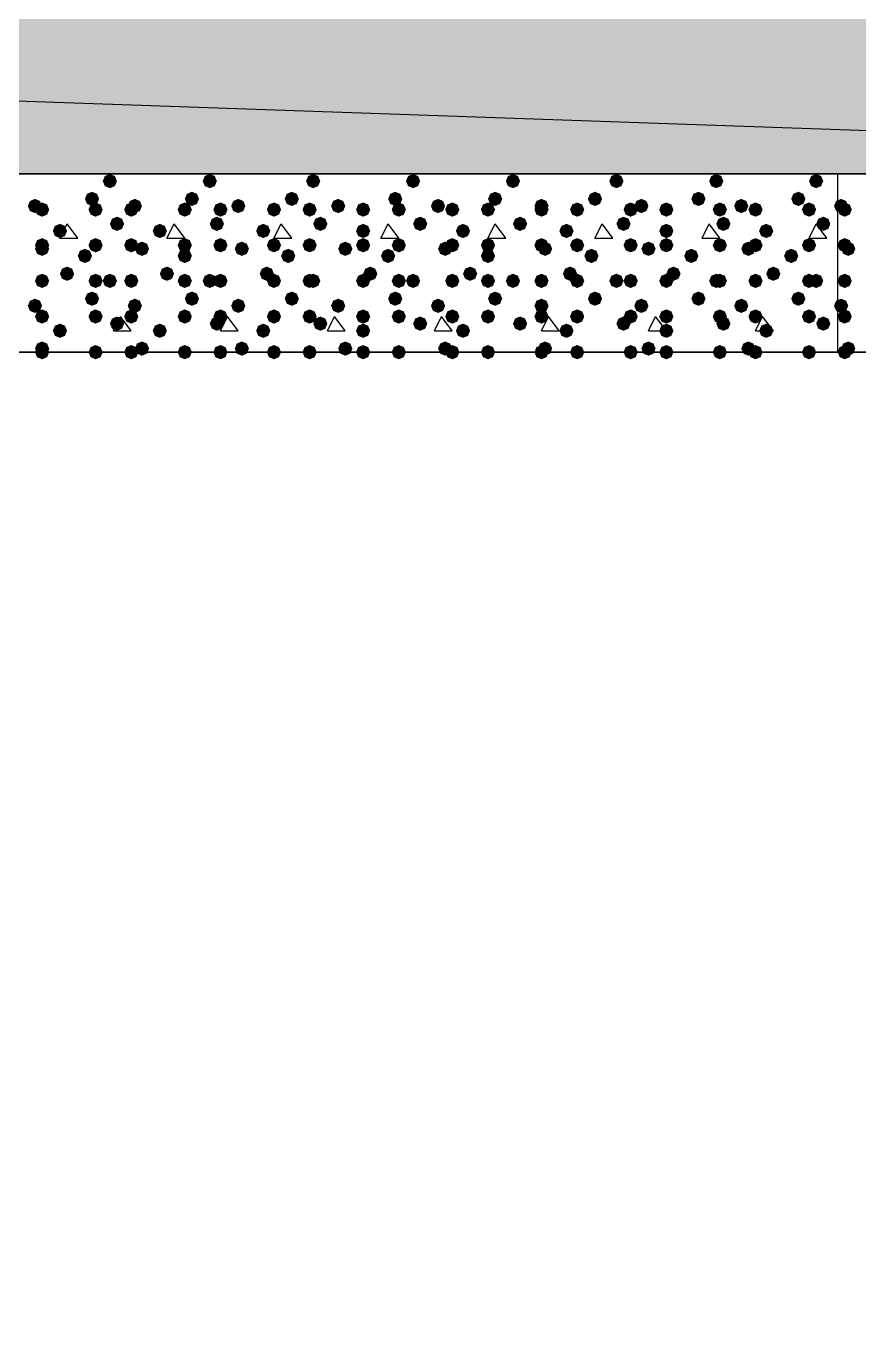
# Model space of a CAD drawing. Header units: millimetres. Extents: x 0 to 420, y 0 to 297.
# Drawn here: x 361 to 370.88, y 136.55 to 152 of the extents above; entities that cross this region are included whole.
import ezdxf

# ---------------------------------------------------------------- set-up
doc = ezdxf.new("R2010")
doc.units = ezdxf.units.MM
doc.layers.get('0').update_dxf_attribs({"linetype": 'CONTINUOUS'})

msp = doc.modelspace()

# ---------------------------------------------------------------- hatches: boundary and pattern name
at = {"true_color": 0x000008}
h = msp.add_hatch(color=0, dxfattribs=at)
h.paths.add_polyline_path([(385.826, 162.263667), (39.708667, 162.263667), (385.826, 150.241)], flags=0)
h.paths.add_polyline_path([(39.708667, 162.263667), (385.826, 150.241), (39.708667, 150.241)], flags=0)
for points in [[(362.077, 150.156333), (362.052129, 150.096537), (361.992333, 150.071667), (361.932538, 150.096537), (361.907667, 150.156333), (361.932537, 150.216129), (361.992333, 150.241), (362.052129, 150.216129)], [(363.262333, 150.156333), (363.237462, 150.096537), (363.177667, 150.071667), (363.117871, 150.096537), (363.093, 150.156333), (363.117871, 150.216129), (363.177667, 150.241), (363.237462, 150.216129)], [(364.49, 150.156333), (364.465129, 150.096537), (364.405333, 150.071667), (364.345537, 150.096537), (364.320667, 150.156333), (364.345537, 150.216129), (364.405333, 150.241), (364.465129, 150.216129)], [(365.675333, 150.156333), (365.650463, 150.096537), (365.590667, 150.071667), (365.530871, 150.096537), (365.506, 150.156333), (365.530871, 150.216129), (365.590667, 150.241), (365.650462, 150.216129)], [(366.860667, 150.156333), (366.835796, 150.096537), (366.776, 150.071667), (366.716204, 150.096537), (366.691333, 150.156333), (366.716204, 150.216129), (366.776, 150.241), (366.835796, 150.216129)], [(368.088333, 150.156333), (368.063463, 150.096537), (368.003667, 150.071667), (367.943871, 150.096537), (367.919, 150.156333), (367.943871, 150.216129), (368.003667, 150.241), (368.063462, 150.216129)], [(369.273667, 150.156333), (369.248796, 150.096537), (369.189, 150.071667), (369.129204, 150.096537), (369.104333, 150.156333), (369.129204, 150.216129), (369.189, 150.241), (369.248796, 150.216129)], [(370.459, 150.156333), (370.434129, 150.096537), (370.374333, 150.071667), (370.314537, 150.096537), (370.289667, 150.156333), (370.314537, 150.216129), (370.374333, 150.241), (370.434129, 150.216129)], [(361.188, 149.86), (361.163129, 149.800204), (361.103333, 149.775333), (361.043537, 149.800204), (361.018667, 149.86), (361.043537, 149.919796), (361.103333, 149.944667), (361.163129, 149.919796)], [(361.272667, 149.817667), (361.247796, 149.757871), (361.188, 149.733), (361.128204, 149.757871), (361.103333, 149.817667), (361.128204, 149.877462), (361.188, 149.902333), (361.247796, 149.877463)], [(361.865333, 149.944667), (361.840463, 149.884871), (361.780667, 149.86), (361.720871, 149.884871), (361.696, 149.944667), (361.720871, 150.004462), (361.780667, 150.029333), (361.840462, 150.004463)], [(361.907667, 149.817667), (361.882796, 149.757871), (361.823, 149.733), (361.763204, 149.757871), (361.738333, 149.817667), (361.763204, 149.877462), (361.823, 149.902333), (361.882796, 149.877463)], [(362.331, 149.817667), (362.306129, 149.757871), (362.246333, 149.733), (362.186537, 149.757871), (362.161667, 149.817667), (362.186537, 149.877462), (362.246333, 149.902333), (362.306129, 149.877463)], [(362.373333, 149.86), (362.348462, 149.800204), (362.288667, 149.775333), (362.228871, 149.800204), (362.204, 149.86), (362.228871, 149.919796), (362.288667, 149.944667), (362.348462, 149.919796)], [(362.966, 149.817667), (362.941129, 149.757871), (362.881333, 149.733), (362.821537, 149.757871), (362.796667, 149.817667), (362.821537, 149.877462), (362.881333, 149.902333), (362.941129, 149.877463)], [(363.050667, 149.944667), (363.025796, 149.884871), (362.966, 149.86), (362.906204, 149.884871), (362.881333, 149.944667), (362.906204, 150.004462), (362.966, 150.029333), (363.025796, 150.004463)], [(363.389333, 149.817667), (363.364462, 149.757871), (363.304667, 149.733), (363.244871, 149.757871), (363.22, 149.817667), (363.244871, 149.877462), (363.304667, 149.902333), (363.364462, 149.877463)], [(363.601, 149.86), (363.576129, 149.800204), (363.516333, 149.775333), (363.456537, 149.800204), (363.431667, 149.86), (363.456537, 149.919796), (363.516333, 149.944667), (363.576129, 149.919796)], [(364.024333, 149.817667), (363.999462, 149.757871), (363.939667, 149.733), (363.879871, 149.757871), (363.855, 149.817667), (363.879871, 149.877462), (363.939667, 149.902333), (363.999462, 149.877463)], [(364.236, 149.944667), (364.211129, 149.884871), (364.151333, 149.86), (364.091537, 149.884871), (364.066667, 149.944667), (364.091537, 150.004462), (364.151333, 150.029333), (364.211129, 150.004463)], [(364.447667, 149.817667), (364.422796, 149.757871), (364.363, 149.733), (364.303204, 149.757871), (364.278333, 149.817667), (364.303204, 149.877462), (364.363, 149.902333), (364.422796, 149.877463)], [(364.786333, 149.86), (364.761462, 149.800204), (364.701667, 149.775333), (364.641871, 149.800204), (364.617, 149.86), (364.641871, 149.919796), (364.701667, 149.944667), (364.761462, 149.919796)], [(365.082667, 149.817667), (365.057796, 149.757871), (364.998, 149.733), (364.938204, 149.757871), (364.913333, 149.817667), (364.938204, 149.877462), (364.998, 149.902333), (365.057796, 149.877463)], [(365.463667, 149.944667), (365.438796, 149.884871), (365.379, 149.86), (365.319204, 149.884871), (365.294333, 149.944667), (365.319204, 150.004462), (365.379, 150.029333), (365.438796, 150.004463)], [(365.506, 149.817667), (365.481129, 149.757871), (365.421333, 149.733), (365.361537, 149.757871), (365.336667, 149.817667), (365.361537, 149.877462), (365.421333, 149.902333), (365.481129, 149.877463)], [(365.971667, 149.86), (365.946796, 149.800204), (365.887, 149.775333), (365.827204, 149.800204), (365.802333, 149.86), (365.827204, 149.919796), (365.887, 149.944667), (365.946796, 149.919796)], [(366.141, 149.817667), (366.116129, 149.757871), (366.056333, 149.733), (365.996537, 149.757871), (365.971667, 149.817667), (365.996537, 149.877462), (366.056333, 149.902333), (366.116129, 149.877463)], [(366.564333, 149.817667), (366.539462, 149.757871), (366.479667, 149.733), (366.419871, 149.757871), (366.395, 149.817667), (366.419871, 149.877462), (366.479667, 149.902333), (366.539462, 149.877463)], [(366.649, 149.944667), (366.624129, 149.884871), (366.564333, 149.86), (366.504537, 149.884871), (366.479667, 149.944667), (366.504537, 150.004462), (366.564333, 150.029333), (366.624129, 150.004463)], [(367.199333, 149.86), (367.174462, 149.800204), (367.114667, 149.775333), (367.054871, 149.800204), (367.03, 149.86), (367.054871, 149.919796), (367.114667, 149.944667), (367.174462, 149.919796)], [(367.199333, 149.817667), (367.174462, 149.757871), (367.114667, 149.733), (367.054871, 149.757871), (367.03, 149.817667), (367.054871, 149.877462), (367.114667, 149.902333), (367.174462, 149.877463)], [(367.622667, 149.817667), (367.597796, 149.757871), (367.538, 149.733), (367.478204, 149.757871), (367.453333, 149.817667), (367.478204, 149.877462), (367.538, 149.902333), (367.597796, 149.877463)], [(367.834333, 149.944667), (367.809463, 149.884871), (367.749667, 149.86), (367.689871, 149.884871), (367.665, 149.944667), (367.689871, 150.004462), (367.749667, 150.029333), (367.809462, 150.004463)], [(368.257667, 149.817667), (368.232796, 149.757871), (368.173, 149.733), (368.113204, 149.757871), (368.088333, 149.817667), (368.113204, 149.877462), (368.173, 149.902333), (368.232796, 149.877463)], [(368.384667, 149.86), (368.359796, 149.800204), (368.3, 149.775333), (368.240204, 149.800204), (368.215333, 149.86), (368.240204, 149.919796), (368.3, 149.944667), (368.359796, 149.919796)], [(368.681, 149.817667), (368.656129, 149.757871), (368.596333, 149.733), (368.536538, 149.757871), (368.511667, 149.817667), (368.536537, 149.877462), (368.596333, 149.902333), (368.656129, 149.877463)], [(369.062, 149.944667), (369.037129, 149.884871), (368.977333, 149.86), (368.917537, 149.884871), (368.892667, 149.944667), (368.917537, 150.004462), (368.977333, 150.029333), (369.037129, 150.004463)], [(369.316, 149.817667), (369.291129, 149.757871), (369.231333, 149.733), (369.171538, 149.757871), (369.146667, 149.817667), (369.171537, 149.877462), (369.231333, 149.902333), (369.291129, 149.877463)], [(369.57, 149.86), (369.545129, 149.800204), (369.485333, 149.775333), (369.425538, 149.800204), (369.400667, 149.86), (369.425537, 149.919796), (369.485333, 149.944667), (369.545129, 149.919796)], [(369.739333, 149.817667), (369.714462, 149.757871), (369.654667, 149.733), (369.594871, 149.757871), (369.57, 149.817667), (369.594871, 149.877462), (369.654667, 149.902333), (369.714462, 149.877463)], [(370.247333, 149.944667), (370.222462, 149.884871), (370.162667, 149.86), (370.102871, 149.884871), (370.078, 149.944667), (370.102871, 150.004462), (370.162667, 150.029333), (370.222462, 150.004463)], [(370.374333, 149.817667), (370.349462, 149.757871), (370.289667, 149.733), (370.229871, 149.757871), (370.205, 149.817667), (370.229871, 149.877462), (370.289667, 149.902333), (370.349462, 149.877463)], [(362.161667, 149.648333), (362.136796, 149.588537), (362.077, 149.563667), (362.017204, 149.588537), (361.992333, 149.648333), (362.017204, 149.708129), (362.077, 149.733), (362.136796, 149.708129)], [(363.347, 149.648333), (363.322129, 149.588537), (363.262333, 149.563667), (363.202538, 149.588537), (363.177667, 149.648333), (363.202537, 149.708129), (363.262333, 149.733), (363.322129, 149.708129)], [(364.574667, 149.648333), (364.549796, 149.588537), (364.49, 149.563667), (364.430204, 149.588537), (364.405333, 149.648333), (364.430204, 149.708129), (364.49, 149.733), (364.549796, 149.708129)], [(365.76, 149.648333), (365.735129, 149.588537), (365.675333, 149.563667), (365.615537, 149.588537), (365.590667, 149.648333), (365.615537, 149.708129), (365.675333, 149.733), (365.735129, 149.708129)], [(366.945333, 149.648333), (366.920462, 149.588537), (366.860667, 149.563667), (366.800871, 149.588537), (366.776, 149.648333), (366.800871, 149.708129), (366.860667, 149.733), (366.920462, 149.708129)], [(368.173, 149.648333), (368.148129, 149.588537), (368.088333, 149.563667), (368.028537, 149.588537), (368.003667, 149.648333), (368.028537, 149.708129), (368.088333, 149.733), (368.148129, 149.708129)], [(369.358333, 149.648333), (369.333463, 149.588537), (369.273667, 149.563667), (369.213871, 149.588537), (369.189, 149.648333), (369.213871, 149.708129), (369.273667, 149.733), (369.333462, 149.708129)], [(370.543667, 149.648333), (370.518796, 149.588537), (370.459, 149.563667), (370.399204, 149.588537), (370.374333, 149.648333), (370.399204, 149.708129), (370.459, 149.733), (370.518796, 149.708129)], [(361.484333, 149.563667), (361.459462, 149.503871), (361.399667, 149.479), (361.339871, 149.503871), (361.315, 149.563667), (361.339871, 149.623462), (361.399667, 149.648333), (361.459462, 149.623463)], [(362.669667, 149.563667), (362.644796, 149.503871), (362.585, 149.479), (362.525204, 149.503871), (362.500333, 149.563667), (362.525204, 149.623462), (362.585, 149.648333), (362.644796, 149.623463)], [(363.897333, 149.563667), (363.872462, 149.503871), (363.812667, 149.479), (363.752871, 149.503871), (363.728, 149.563667), (363.752871, 149.623462), (363.812667, 149.648333), (363.872462, 149.623463)], [(365.082667, 149.563667), (365.057796, 149.503871), (364.998, 149.479), (364.938204, 149.503871), (364.913333, 149.563667), (364.938204, 149.623462), (364.998, 149.648333), (365.057796, 149.623463)], [(366.268, 149.563667), (366.243129, 149.503871), (366.183333, 149.479), (366.123538, 149.503871), (366.098667, 149.563667), (366.123537, 149.623462), (366.183333, 149.648333), (366.243129, 149.623463)], [(367.495667, 149.563667), (367.470796, 149.503871), (367.411, 149.479), (367.351204, 149.503871), (367.326333, 149.563667), (367.351204, 149.623462), (367.411, 149.648333), (367.470796, 149.623463)], [(368.681, 149.563667), (368.656129, 149.503871), (368.596333, 149.479), (368.536538, 149.503871), (368.511667, 149.563667), (368.536537, 149.623462), (368.596333, 149.648333), (368.656129, 149.623463)], [(369.866333, 149.563667), (369.841462, 149.503871), (369.781667, 149.479), (369.721871, 149.503871), (369.697, 149.563667), (369.721871, 149.623462), (369.781667, 149.648333), (369.841462, 149.623463)], [(361.272667, 149.394333), (361.247796, 149.334537), (361.188, 149.309667), (361.128204, 149.334537), (361.103333, 149.394333), (361.128204, 149.454129), (361.188, 149.479), (361.247796, 149.454129)], [(361.272667, 149.352), (361.247796, 149.292204), (361.188, 149.267333), (361.128204, 149.292204), (361.103333, 149.352), (361.128204, 149.411796), (361.188, 149.436667), (361.247796, 149.411796)], [(361.907667, 149.394333), (361.882796, 149.334537), (361.823, 149.309667), (361.763204, 149.334537), (361.738333, 149.394333), (361.763204, 149.454129), (361.823, 149.479), (361.882796, 149.454129)], [(362.331, 149.394333), (362.306129, 149.334537), (362.246333, 149.309667), (362.186537, 149.334537), (362.161667, 149.394333), (362.186537, 149.454129), (362.246333, 149.479), (362.306129, 149.454129)], [(362.458, 149.352), (362.433129, 149.292204), (362.373333, 149.267333), (362.313538, 149.292204), (362.288667, 149.352), (362.313537, 149.411796), (362.373333, 149.436667), (362.433129, 149.411796)], [(362.966, 149.394333), (362.941129, 149.334537), (362.881333, 149.309667), (362.821537, 149.334537), (362.796667, 149.394333), (362.821537, 149.454129), (362.881333, 149.479), (362.941129, 149.454129)], [(363.389333, 149.394333), (363.364462, 149.334537), (363.304667, 149.309667), (363.244871, 149.334537), (363.22, 149.394333), (363.244871, 149.454129), (363.304667, 149.479), (363.364462, 149.454129)], [(363.643333, 149.352), (363.618462, 149.292204), (363.558667, 149.267333), (363.498871, 149.292204), (363.474, 149.352), (363.498871, 149.411796), (363.558667, 149.436667), (363.618462, 149.411796)], [(364.024333, 149.394333), (363.999462, 149.334537), (363.939667, 149.309667), (363.879871, 149.334537), (363.855, 149.394333), (363.879871, 149.454129), (363.939667, 149.479), (363.999462, 149.454129)], [(364.447667, 149.394333), (364.422796, 149.334537), (364.363, 149.309667), (364.303204, 149.334537), (364.278333, 149.394333), (364.303204, 149.454129), (364.363, 149.479), (364.422796, 149.454129)], [(364.871, 149.352), (364.846129, 149.292204), (364.786333, 149.267333), (364.726537, 149.292204), (364.701667, 149.352), (364.726537, 149.411796), (364.786333, 149.436667), (364.846129, 149.411796)], [(365.082667, 149.394333), (365.057796, 149.334537), (364.998, 149.309667), (364.938204, 149.334537), (364.913333, 149.394333), (364.938204, 149.454129), (364.998, 149.479), (365.057796, 149.454129)], [(365.506, 149.394333), (365.481129, 149.334537), (365.421333, 149.309667), (365.361537, 149.334537), (365.336667, 149.394333), (365.361537, 149.454129), (365.421333, 149.479), (365.481129, 149.454129)], [(366.056333, 149.352), (366.031462, 149.292204), (365.971667, 149.267333), (365.911871, 149.292204), (365.887, 149.352), (365.911871, 149.411796), (365.971667, 149.436667), (366.031462, 149.411796)], [(366.141, 149.394333), (366.116129, 149.334537), (366.056333, 149.309667), (365.996537, 149.334537), (365.971667, 149.394333), (365.996537, 149.454129), (366.056333, 149.479), (366.116129, 149.454129)], [(366.564333, 149.394333), (366.539462, 149.334537), (366.479667, 149.309667), (366.419871, 149.334537), (366.395, 149.394333), (366.419871, 149.454129), (366.479667, 149.479), (366.539462, 149.454129)], [(367.199333, 149.394333), (367.174462, 149.334537), (367.114667, 149.309667), (367.054871, 149.334537), (367.03, 149.394333), (367.054871, 149.454129), (367.114667, 149.479), (367.174462, 149.454129)], [(367.241667, 149.352), (367.216796, 149.292204), (367.157, 149.267333), (367.097204, 149.292204), (367.072333, 149.352), (367.097204, 149.411796), (367.157, 149.436667), (367.216796, 149.411796)], [(367.622667, 149.394333), (367.597796, 149.334537), (367.538, 149.309667), (367.478204, 149.334537), (367.453333, 149.394333), (367.478204, 149.454129), (367.538, 149.479), (367.597796, 149.454129)], [(368.257667, 149.394333), (368.232796, 149.334537), (368.173, 149.309667), (368.113204, 149.334537), (368.088333, 149.394333), (368.113204, 149.454129), (368.173, 149.479), (368.232796, 149.454129)], [(368.469333, 149.352), (368.444462, 149.292204), (368.384667, 149.267333), (368.324871, 149.292204), (368.3, 149.352), (368.324871, 149.411796), (368.384667, 149.436667), (368.444462, 149.411796)], [(368.681, 149.394333), (368.656129, 149.334537), (368.596333, 149.309667), (368.536538, 149.334537), (368.511667, 149.394333), (368.536537, 149.454129), (368.596333, 149.479), (368.656129, 149.454129)], [(369.316, 149.394333), (369.291129, 149.334537), (369.231333, 149.309667), (369.171538, 149.334537), (369.146667, 149.394333), (369.171537, 149.454129), (369.231333, 149.479), (369.291129, 149.454129)], [(369.654667, 149.352), (369.629796, 149.292204), (369.57, 149.267333), (369.510204, 149.292204), (369.485333, 149.352), (369.510204, 149.411796), (369.57, 149.436667), (369.629796, 149.411796)], [(369.739333, 149.394333), (369.714462, 149.334537), (369.654667, 149.309667), (369.594871, 149.334537), (369.57, 149.394333), (369.594871, 149.454129), (369.654667, 149.479), (369.714462, 149.454129)], [(370.374333, 149.394333), (370.349462, 149.334537), (370.289667, 149.309667), (370.229871, 149.334537), (370.205, 149.394333), (370.229871, 149.454129), (370.289667, 149.479), (370.349462, 149.454129)], [(361.780667, 149.267333), (361.755796, 149.207537), (361.696, 149.182667), (361.636204, 149.207537), (361.611333, 149.267333), (361.636204, 149.327129), (361.696, 149.352), (361.755796, 149.327129)], [(362.966, 149.267333), (362.941129, 149.207537), (362.881333, 149.182667), (362.821537, 149.207537), (362.796667, 149.267333), (362.821537, 149.327129), (362.881333, 149.352), (362.941129, 149.327129)], [(364.193667, 149.267333), (364.168796, 149.207537), (364.109, 149.182667), (364.049204, 149.207537), (364.024333, 149.267333), (364.049204, 149.327129), (364.109, 149.352), (364.168796, 149.327129)], [(365.379, 149.267333), (365.354129, 149.207537), (365.294333, 149.182667), (365.234537, 149.207537), (365.209667, 149.267333), (365.234537, 149.327129), (365.294333, 149.352), (365.354129, 149.327129)], [(366.564333, 149.267333), (366.539462, 149.207537), (366.479667, 149.182667), (366.419871, 149.207537), (366.395, 149.267333), (366.419871, 149.327129), (366.479667, 149.352), (366.539462, 149.327129)], [(367.792, 149.267333), (367.767129, 149.207537), (367.707333, 149.182667), (367.647538, 149.207537), (367.622667, 149.267333), (367.647537, 149.327129), (367.707333, 149.352), (367.767129, 149.327129)], [(368.977333, 149.267333), (368.952462, 149.207537), (368.892667, 149.182667), (368.832871, 149.207537), (368.808, 149.267333), (368.832871, 149.327129), (368.892667, 149.352), (368.952462, 149.327129)], [(370.162667, 149.267333), (370.137796, 149.207537), (370.078, 149.182667), (370.018204, 149.207537), (369.993333, 149.267333), (370.018204, 149.327129), (370.078, 149.352), (370.137796, 149.327129)], [(361.569, 149.055667), (361.544129, 148.995871), (361.484333, 148.971), (361.424537, 148.995871), (361.399667, 149.055667), (361.424537, 149.115462), (361.484333, 149.140333), (361.544129, 149.115463)], [(362.754333, 149.055667), (362.729462, 148.995871), (362.669667, 148.971), (362.609871, 148.995871), (362.585, 149.055667), (362.609871, 149.115462), (362.669667, 149.140333), (362.729462, 149.115463)], [(363.939667, 149.055667), (363.914796, 148.995871), (363.855, 148.971), (363.795204, 148.995871), (363.770333, 149.055667), (363.795204, 149.115462), (363.855, 149.140333), (363.914796, 149.115463)], [(365.167333, 149.055667), (365.142462, 148.995871), (365.082667, 148.971), (365.022871, 148.995871), (364.998, 149.055667), (365.022871, 149.115462), (365.082667, 149.140333), (365.142462, 149.115463)], [(366.352667, 149.055667), (366.327796, 148.995871), (366.268, 148.971), (366.208204, 148.995871), (366.183333, 149.055667), (366.208204, 149.115462), (366.268, 149.140333), (366.327796, 149.115463)], [(367.538, 149.055667), (367.513129, 148.995871), (367.453333, 148.971), (367.393537, 148.995871), (367.368667, 149.055667), (367.393537, 149.115462), (367.453333, 149.140333), (367.513129, 149.115463)], [(368.765667, 149.055667), (368.740796, 148.995871), (368.681, 148.971), (368.621204, 148.995871), (368.596333, 149.055667), (368.621204, 149.115462), (368.681, 149.140333), (368.740796, 149.115463)], [(369.951, 149.055667), (369.926129, 148.995871), (369.866333, 148.971), (369.806537, 148.995871), (369.781667, 149.055667), (369.806537, 149.115462), (369.866333, 149.140333), (369.926129, 149.115463)], [(361.272667, 148.971), (361.247796, 148.911204), (361.188, 148.886333), (361.128204, 148.911204), (361.103333, 148.971), (361.128204, 149.030796), (361.188, 149.055667), (361.247796, 149.030796)], [(361.907667, 148.971), (361.882796, 148.911204), (361.823, 148.886333), (361.763204, 148.911204), (361.738333, 148.971), (361.763204, 149.030796), (361.823, 149.055667), (361.882796, 149.030796)], [(362.077, 148.971), (362.052129, 148.911204), (361.992333, 148.886333), (361.932538, 148.911204), (361.907667, 148.971), (361.932537, 149.030796), (361.992333, 149.055667), (362.052129, 149.030796)], [(362.331, 148.971), (362.306129, 148.911204), (362.246333, 148.886333), (362.186537, 148.911204), (362.161667, 148.971), (362.186537, 149.030796), (362.246333, 149.055667), (362.306129, 149.030796)], [(362.966, 148.971), (362.941129, 148.911204), (362.881333, 148.886333), (362.821537, 148.911204), (362.796667, 148.971), (362.821537, 149.030796), (362.881333, 149.055667), (362.941129, 149.030796)], [(363.262333, 148.971), (363.237462, 148.911204), (363.177667, 148.886333), (363.117871, 148.911204), (363.093, 148.971), (363.117871, 149.030796), (363.177667, 149.055667), (363.237462, 149.030796)], [(363.389333, 148.971), (363.364462, 148.911204), (363.304667, 148.886333), (363.244871, 148.911204), (363.22, 148.971), (363.244871, 149.030796), (363.304667, 149.055667), (363.364462, 149.030796)], [(364.024333, 148.971), (363.999462, 148.911204), (363.939667, 148.886333), (363.879871, 148.911204), (363.855, 148.971), (363.879871, 149.030796), (363.939667, 149.055667), (363.999462, 149.030796)], [(364.447667, 148.971), (364.422796, 148.911204), (364.363, 148.886333), (364.303204, 148.911204), (364.278333, 148.971), (364.303204, 149.030796), (364.363, 149.055667), (364.422796, 149.030796)], [(364.49, 148.971), (364.465129, 148.911204), (364.405333, 148.886333), (364.345537, 148.911204), (364.320667, 148.971), (364.345537, 149.030796), (364.405333, 149.055667), (364.465129, 149.030796)], [(365.082667, 148.971), (365.057796, 148.911204), (364.998, 148.886333), (364.938204, 148.911204), (364.913333, 148.971), (364.938204, 149.030796), (364.998, 149.055667), (365.057796, 149.030796)], [(365.506, 148.971), (365.481129, 148.911204), (365.421333, 148.886333), (365.361537, 148.911204), (365.336667, 148.971), (365.361537, 149.030796), (365.421333, 149.055667), (365.481129, 149.030796)], [(365.675333, 148.971), (365.650463, 148.911204), (365.590667, 148.886333), (365.530871, 148.911204), (365.506, 148.971), (365.530871, 149.030796), (365.590667, 149.055667), (365.650462, 149.030796)], [(366.141, 148.971), (366.116129, 148.911204), (366.056333, 148.886333), (365.996537, 148.911204), (365.971667, 148.971), (365.996537, 149.030796), (366.056333, 149.055667), (366.116129, 149.030796)], [(366.564333, 148.971), (366.539462, 148.911204), (366.479667, 148.886333), (366.419871, 148.911204), (366.395, 148.971), (366.419871, 149.030796), (366.479667, 149.055667), (366.539462, 149.030796)], [(366.860667, 148.971), (366.835796, 148.911204), (366.776, 148.886333), (366.716204, 148.911204), (366.691333, 148.971), (366.716204, 149.030796), (366.776, 149.055667), (366.835796, 149.030796)], [(367.199333, 148.971), (367.174462, 148.911204), (367.114667, 148.886333), (367.054871, 148.911204), (367.03, 148.971), (367.054871, 149.030796), (367.114667, 149.055667), (367.174462, 149.030796)], [(367.622667, 148.971), (367.597796, 148.911204), (367.538, 148.886333), (367.478204, 148.911204), (367.453333, 148.971), (367.478204, 149.030796), (367.538, 149.055667), (367.597796, 149.030796)], [(368.088333, 148.971), (368.063463, 148.911204), (368.003667, 148.886333), (367.943871, 148.911204), (367.919, 148.971), (367.943871, 149.030796), (368.003667, 149.055667), (368.063462, 149.030796)], [(368.257667, 148.971), (368.232796, 148.911204), (368.173, 148.886333), (368.113204, 148.911204), (368.088333, 148.971), (368.113204, 149.030796), (368.173, 149.055667), (368.232796, 149.030796)], [(368.681, 148.971), (368.656129, 148.911204), (368.596333, 148.886333), (368.536538, 148.911204), (368.511667, 148.971), (368.536537, 149.030796), (368.596333, 149.055667), (368.656129, 149.030796)], [(369.273667, 148.971), (369.248796, 148.911204), (369.189, 148.886333), (369.129204, 148.911204), (369.104333, 148.971), (369.129204, 149.030796), (369.189, 149.055667), (369.248796, 149.030796)], [(369.316, 148.971), (369.291129, 148.911204), (369.231333, 148.886333), (369.171538, 148.911204), (369.146667, 148.971), (369.171537, 149.030796), (369.231333, 149.055667), (369.291129, 149.030796)], [(369.739333, 148.971), (369.714462, 148.911204), (369.654667, 148.886333), (369.594871, 148.911204), (369.57, 148.971), (369.594871, 149.030796), (369.654667, 149.055667), (369.714462, 149.030796)], [(370.374333, 148.971), (370.349462, 148.911204), (370.289667, 148.886333), (370.229871, 148.911204), (370.205, 148.971), (370.229871, 149.030796), (370.289667, 149.055667), (370.349462, 149.030796)], [(370.459, 148.971), (370.434129, 148.911204), (370.374333, 148.886333), (370.314537, 148.911204), (370.289667, 148.971), (370.314537, 149.030796), (370.374333, 149.055667), (370.434129, 149.030796)], [(361.865333, 148.759333), (361.840463, 148.699537), (361.780667, 148.674667), (361.720871, 148.699537), (361.696, 148.759333), (361.720871, 148.819129), (361.780667, 148.844), (361.840462, 148.819129)], [(363.050667, 148.759333), (363.025796, 148.699537), (362.966, 148.674667), (362.906204, 148.699537), (362.881333, 148.759333), (362.906204, 148.819129), (362.966, 148.844), (363.025796, 148.819129)], [(364.236, 148.759333), (364.211129, 148.699537), (364.151333, 148.674667), (364.091537, 148.699537), (364.066667, 148.759333), (364.091537, 148.819129), (364.151333, 148.844), (364.211129, 148.819129)], [(365.463667, 148.759333), (365.438796, 148.699537), (365.379, 148.674667), (365.319204, 148.699537), (365.294333, 148.759333), (365.319204, 148.819129), (365.379, 148.844), (365.438796, 148.819129)], [(366.649, 148.759333), (366.624129, 148.699537), (366.564333, 148.674667), (366.504537, 148.699537), (366.479667, 148.759333), (366.504537, 148.819129), (366.564333, 148.844), (366.624129, 148.819129)], [(367.834333, 148.759333), (367.809463, 148.699537), (367.749667, 148.674667), (367.689871, 148.699537), (367.665, 148.759333), (367.689871, 148.819129), (367.749667, 148.844), (367.809462, 148.819129)], [(369.062, 148.759333), (369.037129, 148.699537), (368.977333, 148.674667), (368.917537, 148.699537), (368.892667, 148.759333), (368.917537, 148.819129), (368.977333, 148.844), (369.037129, 148.819129)], [(370.247333, 148.759333), (370.222462, 148.699537), (370.162667, 148.674667), (370.102871, 148.699537), (370.078, 148.759333), (370.102871, 148.819129), (370.162667, 148.844), (370.222462, 148.819129)], [(361.188, 148.674667), (361.163129, 148.614871), (361.103333, 148.59), (361.043537, 148.614871), (361.018667, 148.674667), (361.043537, 148.734462), (361.103333, 148.759333), (361.163129, 148.734463)], [(362.373333, 148.674667), (362.348462, 148.614871), (362.288667, 148.59), (362.228871, 148.614871), (362.204, 148.674667), (362.228871, 148.734462), (362.288667, 148.759333), (362.348462, 148.734463)], [(363.601, 148.674667), (363.576129, 148.614871), (363.516333, 148.59), (363.456537, 148.614871), (363.431667, 148.674667), (363.456537, 148.734462), (363.516333, 148.759333), (363.576129, 148.734463)], [(364.786333, 148.674667), (364.761462, 148.614871), (364.701667, 148.59), (364.641871, 148.614871), (364.617, 148.674667), (364.641871, 148.734462), (364.701667, 148.759333), (364.761462, 148.734463)], [(365.971667, 148.674667), (365.946796, 148.614871), (365.887, 148.59), (365.827204, 148.614871), (365.802333, 148.674667), (365.827204, 148.734462), (365.887, 148.759333), (365.946796, 148.734463)], [(367.199333, 148.674667), (367.174462, 148.614871), (367.114667, 148.59), (367.054871, 148.614871), (367.03, 148.674667), (367.054871, 148.734462), (367.114667, 148.759333), (367.174462, 148.734463)], [(368.384667, 148.674667), (368.359796, 148.614871), (368.3, 148.59), (368.240204, 148.614871), (368.215333, 148.674667), (368.240204, 148.734462), (368.3, 148.759333), (368.359796, 148.734463)], [(369.57, 148.674667), (369.545129, 148.614871), (369.485333, 148.59), (369.425538, 148.614871), (369.400667, 148.674667), (369.425537, 148.734462), (369.485333, 148.759333), (369.545129, 148.734463)], [(361.272667, 148.547667), (361.247796, 148.487871), (361.188, 148.463), (361.128204, 148.487871), (361.103333, 148.547667), (361.128204, 148.607462), (361.188, 148.632333), (361.247796, 148.607463)], [(361.907667, 148.547667), (361.882796, 148.487871), (361.823, 148.463), (361.763204, 148.487871), (361.738333, 148.547667), (361.763204, 148.607462), (361.823, 148.632333), (361.882796, 148.607463)], [(362.161667, 148.463), (362.136796, 148.403204), (362.077, 148.378333), (362.017204, 148.403204), (361.992333, 148.463), (362.017204, 148.522796), (362.077, 148.547667), (362.136796, 148.522796)], [(362.331, 148.547667), (362.306129, 148.487871), (362.246333, 148.463), (362.186537, 148.487871), (362.161667, 148.547667), (362.186537, 148.607462), (362.246333, 148.632333), (362.306129, 148.607463)], [(362.966, 148.547667), (362.941129, 148.487871), (362.881333, 148.463), (362.821537, 148.487871), (362.796667, 148.547667), (362.821537, 148.607462), (362.881333, 148.632333), (362.941129, 148.607463)], [(363.347, 148.463), (363.322129, 148.403204), (363.262333, 148.378333), (363.202538, 148.403204), (363.177667, 148.463), (363.202537, 148.522796), (363.262333, 148.547667), (363.322129, 148.522796)], [(363.389333, 148.547667), (363.364462, 148.487871), (363.304667, 148.463), (363.244871, 148.487871), (363.22, 148.547667), (363.244871, 148.607462), (363.304667, 148.632333), (363.364462, 148.607463)], [(364.024333, 148.547667), (363.999462, 148.487871), (363.939667, 148.463), (363.879871, 148.487871), (363.855, 148.547667), (363.879871, 148.607462), (363.939667, 148.632333), (363.999462, 148.607463)], [(364.447667, 148.547667), (364.422796, 148.487871), (364.363, 148.463), (364.303204, 148.487871), (364.278333, 148.547667), (364.303204, 148.607462), (364.363, 148.632333), (364.422796, 148.607463)], [(364.574667, 148.463), (364.549796, 148.403204), (364.49, 148.378333), (364.430204, 148.403204), (364.405333, 148.463), (364.430204, 148.522796), (364.49, 148.547667), (364.549796, 148.522796)], [(365.082667, 148.547667), (365.057796, 148.487871), (364.998, 148.463), (364.938204, 148.487871), (364.913333, 148.547667), (364.938204, 148.607462), (364.998, 148.632333), (365.057796, 148.607463)], [(365.506, 148.547667), (365.481129, 148.487871), (365.421333, 148.463), (365.361537, 148.487871), (365.336667, 148.547667), (365.361537, 148.607462), (365.421333, 148.632333), (365.481129, 148.607463)], [(365.76, 148.463), (365.735129, 148.403204), (365.675333, 148.378333), (365.615537, 148.403204), (365.590667, 148.463), (365.615537, 148.522796), (365.675333, 148.547667), (365.735129, 148.522796)], [(366.141, 148.547667), (366.116129, 148.487871), (366.056333, 148.463), (365.996537, 148.487871), (365.971667, 148.547667), (365.996537, 148.607462), (366.056333, 148.632333), (366.116129, 148.607463)], [(366.564333, 148.547667), (366.539462, 148.487871), (366.479667, 148.463), (366.419871, 148.487871), (366.395, 148.547667), (366.419871, 148.607462), (366.479667, 148.632333), (366.539462, 148.607463)], [(366.945333, 148.463), (366.920462, 148.403204), (366.860667, 148.378333), (366.800871, 148.403204), (366.776, 148.463), (366.800871, 148.522796), (366.860667, 148.547667), (366.920462, 148.522796)], [(367.199333, 148.547667), (367.174462, 148.487871), (367.114667, 148.463), (367.054871, 148.487871), (367.03, 148.547667), (367.054871, 148.607462), (367.114667, 148.632333), (367.174462, 148.607463)], [(367.622667, 148.547667), (367.597796, 148.487871), (367.538, 148.463), (367.478204, 148.487871), (367.453333, 148.547667), (367.478204, 148.607462), (367.538, 148.632333), (367.597796, 148.607463)], [(368.173, 148.463), (368.148129, 148.403204), (368.088333, 148.378333), (368.028537, 148.403204), (368.003667, 148.463), (368.028537, 148.522796), (368.088333, 148.547667), (368.148129, 148.522796)], [(368.257667, 148.547667), (368.232796, 148.487871), (368.173, 148.463), (368.113204, 148.487871), (368.088333, 148.547667), (368.113204, 148.607462), (368.173, 148.632333), (368.232796, 148.607463)], [(368.681, 148.547667), (368.656129, 148.487871), (368.596333, 148.463), (368.536538, 148.487871), (368.511667, 148.547667), (368.536537, 148.607462), (368.596333, 148.632333), (368.656129, 148.607463)], [(369.316, 148.547667), (369.291129, 148.487871), (369.231333, 148.463), (369.171538, 148.487871), (369.146667, 148.547667), (369.171537, 148.607462), (369.231333, 148.632333), (369.291129, 148.607463)], [(369.358333, 148.463), (369.333463, 148.403204), (369.273667, 148.378333), (369.213871, 148.403204), (369.189, 148.463), (369.213871, 148.522796), (369.273667, 148.547667), (369.333462, 148.522796)], [(369.739333, 148.547667), (369.714462, 148.487871), (369.654667, 148.463), (369.594871, 148.487871), (369.57, 148.547667), (369.594871, 148.607462), (369.654667, 148.632333), (369.714462, 148.607463)], [(370.374333, 148.547667), (370.349462, 148.487871), (370.289667, 148.463), (370.229871, 148.487871), (370.205, 148.547667), (370.229871, 148.607462), (370.289667, 148.632333), (370.349462, 148.607463)], [(370.543667, 148.463), (370.518796, 148.403204), (370.459, 148.378333), (370.399204, 148.403204), (370.374333, 148.463), (370.399204, 148.522796), (370.459, 148.547667), (370.518796, 148.522796)], [(361.484333, 148.378333), (361.459462, 148.318537), (361.399667, 148.293667), (361.339871, 148.318537), (361.315, 148.378333), (361.339871, 148.438129), (361.399667, 148.463), (361.459462, 148.438129)], [(362.669667, 148.378333), (362.644796, 148.318537), (362.585, 148.293667), (362.525204, 148.318537), (362.500333, 148.378333), (362.525204, 148.438129), (362.585, 148.463), (362.644796, 148.438129)], [(363.897333, 148.378333), (363.872462, 148.318537), (363.812667, 148.293667), (363.752871, 148.318537), (363.728, 148.378333), (363.752871, 148.438129), (363.812667, 148.463), (363.872462, 148.438129)], [(365.082667, 148.378333), (365.057796, 148.318537), (364.998, 148.293667), (364.938204, 148.318537), (364.913333, 148.378333), (364.938204, 148.438129), (364.998, 148.463), (365.057796, 148.438129)], [(366.268, 148.378333), (366.243129, 148.318537), (366.183333, 148.293667), (366.123538, 148.318537), (366.098667, 148.378333), (366.123537, 148.438129), (366.183333, 148.463), (366.243129, 148.438129)], [(367.495667, 148.378333), (367.470796, 148.318537), (367.411, 148.293667), (367.351204, 148.318537), (367.326333, 148.378333), (367.351204, 148.438129), (367.411, 148.463), (367.470796, 148.438129)], [(368.681, 148.378333), (368.656129, 148.318537), (368.596333, 148.293667), (368.536538, 148.318537), (368.511667, 148.378333), (368.536537, 148.438129), (368.596333, 148.463), (368.656129, 148.438129)], [(369.866333, 148.378333), (369.841462, 148.318537), (369.781667, 148.293667), (369.721871, 148.318537), (369.697, 148.378333), (369.721871, 148.438129), (369.781667, 148.463), (369.841462, 148.438129)], [(361.272667, 148.166667), (361.247796, 148.106871), (361.188, 148.082), (361.128204, 148.106871), (361.103333, 148.166667), (361.128204, 148.226462), (361.188, 148.251333), (361.247796, 148.226463)], [(361.272667, 148.124333), (361.247796, 148.064537), (361.188, 148.039667), (361.128204, 148.064537), (361.103333, 148.124333), (361.128204, 148.184129), (361.188, 148.209), (361.247796, 148.184129)], [(361.907667, 148.124333), (361.882796, 148.064537), (361.823, 148.039667), (361.763204, 148.064537), (361.738333, 148.124333), (361.763204, 148.184129), (361.823, 148.209), (361.882796, 148.184129)], [(362.331, 148.124333), (362.306129, 148.064537), (362.246333, 148.039667), (362.186537, 148.064537), (362.161667, 148.124333), (362.186537, 148.184129), (362.246333, 148.209), (362.306129, 148.184129)], [(362.458, 148.166667), (362.433129, 148.106871), (362.373333, 148.082), (362.313538, 148.106871), (362.288667, 148.166667), (362.313537, 148.226462), (362.373333, 148.251333), (362.433129, 148.226463)], [(362.966, 148.124333), (362.941129, 148.064537), (362.881333, 148.039667), (362.821537, 148.064537), (362.796667, 148.124333), (362.821537, 148.184129), (362.881333, 148.209), (362.941129, 148.184129)], [(363.389333, 148.124333), (363.364462, 148.064537), (363.304667, 148.039667), (363.244871, 148.064537), (363.22, 148.124333), (363.244871, 148.184129), (363.304667, 148.209), (363.364462, 148.184129)], [(363.643333, 148.166667), (363.618462, 148.106871), (363.558667, 148.082), (363.498871, 148.106871), (363.474, 148.166667), (363.498871, 148.226462), (363.558667, 148.251333), (363.618462, 148.226463)], [(364.024333, 148.124333), (363.999462, 148.064537), (363.939667, 148.039667), (363.879871, 148.064537), (363.855, 148.124333), (363.879871, 148.184129), (363.939667, 148.209), (363.999462, 148.184129)], [(364.447667, 148.124333), (364.422796, 148.064537), (364.363, 148.039667), (364.303204, 148.064537), (364.278333, 148.124333), (364.303204, 148.184129), (364.363, 148.209), (364.422796, 148.184129)], [(364.871, 148.166667), (364.846129, 148.106871), (364.786333, 148.082), (364.726537, 148.106871), (364.701667, 148.166667), (364.726537, 148.226462), (364.786333, 148.251333), (364.846129, 148.226463)], [(365.082667, 148.124333), (365.057796, 148.064537), (364.998, 148.039667), (364.938204, 148.064537), (364.913333, 148.124333), (364.938204, 148.184129), (364.998, 148.209), (365.057796, 148.184129)], [(365.506, 148.124333), (365.481129, 148.064537), (365.421333, 148.039667), (365.361537, 148.064537), (365.336667, 148.124333), (365.361537, 148.184129), (365.421333, 148.209), (365.481129, 148.184129)], [(366.056333, 148.166667), (366.031462, 148.106871), (365.971667, 148.082), (365.911871, 148.106871), (365.887, 148.166667), (365.911871, 148.226462), (365.971667, 148.251333), (366.031462, 148.226463)], [(366.141, 148.124333), (366.116129, 148.064537), (366.056333, 148.039667), (365.996537, 148.064537), (365.971667, 148.124333), (365.996537, 148.184129), (366.056333, 148.209), (366.116129, 148.184129)], [(366.564333, 148.124333), (366.539462, 148.064537), (366.479667, 148.039667), (366.419871, 148.064537), (366.395, 148.124333), (366.419871, 148.184129), (366.479667, 148.209), (366.539462, 148.184129)], [(367.199333, 148.124333), (367.174462, 148.064537), (367.114667, 148.039667), (367.054871, 148.064537), (367.03, 148.124333), (367.054871, 148.184129), (367.114667, 148.209), (367.174462, 148.184129)], [(367.241667, 148.166667), (367.216796, 148.106871), (367.157, 148.082), (367.097204, 148.106871), (367.072333, 148.166667), (367.097204, 148.226462), (367.157, 148.251333), (367.216796, 148.226463)], [(367.622667, 148.124333), (367.597796, 148.064537), (367.538, 148.039667), (367.478204, 148.064537), (367.453333, 148.124333), (367.478204, 148.184129), (367.538, 148.209), (367.597796, 148.184129)], [(368.257667, 148.124333), (368.232796, 148.064537), (368.173, 148.039667), (368.113204, 148.064537), (368.088333, 148.124333), (368.113204, 148.184129), (368.173, 148.209), (368.232796, 148.184129)], [(368.469333, 148.166667), (368.444462, 148.106871), (368.384667, 148.082), (368.324871, 148.106871), (368.3, 148.166667), (368.324871, 148.226462), (368.384667, 148.251333), (368.444462, 148.226463)], [(368.681, 148.124333), (368.656129, 148.064537), (368.596333, 148.039667), (368.536538, 148.064537), (368.511667, 148.124333), (368.536537, 148.184129), (368.596333, 148.209), (368.656129, 148.184129)], [(369.316, 148.124333), (369.291129, 148.064537), (369.231333, 148.039667), (369.171538, 148.064537), (369.146667, 148.124333), (369.171537, 148.184129), (369.231333, 148.209), (369.291129, 148.184129)], [(369.654667, 148.166667), (369.629796, 148.106871), (369.57, 148.082), (369.510204, 148.106871), (369.485333, 148.166667), (369.510204, 148.226462), (369.57, 148.251333), (369.629796, 148.226463)], [(369.739333, 148.124333), (369.714462, 148.064537), (369.654667, 148.039667), (369.594871, 148.064537), (369.57, 148.124333), (369.594871, 148.184129), (369.654667, 148.209), (369.714462, 148.184129)], [(370.374333, 148.124333), (370.349462, 148.064537), (370.289667, 148.039667), (370.229871, 148.064537), (370.205, 148.124333), (370.229871, 148.184129), (370.289667, 148.209), (370.349462, 148.184129)]]:
    msp.add_hatch(color=0, dxfattribs=at).paths.add_polyline_path(points, flags=0)
at = {"true_color": 0x000007}
for points in [[(370.755333, 149.86), (370.730462, 149.800204), (370.670667, 149.775333), (370.610871, 149.800204), (370.586, 149.86), (370.610871, 149.919796), (370.670667, 149.944667), (370.730462, 149.919796)], [(370.797667, 149.817667), (370.772796, 149.757871), (370.713, 149.733), (370.653204, 149.757871), (370.628333, 149.817667), (370.653204, 149.877462), (370.713, 149.902333), (370.772796, 149.877463)], [(370.797667, 149.394333), (370.772796, 149.334537), (370.713, 149.309667), (370.653204, 149.334537), (370.628333, 149.394333), (370.653204, 149.454129), (370.713, 149.479), (370.772796, 149.454129)], [(370.84, 149.352), (370.815129, 149.292204), (370.755333, 149.267333), (370.695538, 149.292204), (370.670667, 149.352), (370.695537, 149.411796), (370.755333, 149.436667), (370.815129, 149.411796)], [(370.797667, 148.971), (370.772796, 148.911204), (370.713, 148.886333), (370.653204, 148.911204), (370.628333, 148.971), (370.653204, 149.030796), (370.713, 149.055667), (370.772796, 149.030796)], [(370.755333, 148.674667), (370.730462, 148.614871), (370.670667, 148.59), (370.610871, 148.614871), (370.586, 148.674667), (370.610871, 148.734462), (370.670667, 148.759333), (370.730462, 148.734463)], [(370.797667, 148.547667), (370.772796, 148.487871), (370.713, 148.463), (370.653204, 148.487871), (370.628333, 148.547667), (370.653204, 148.607462), (370.713, 148.632333), (370.772796, 148.607463)], [(370.797667, 148.124333), (370.772796, 148.064537), (370.713, 148.039667), (370.653204, 148.064537), (370.628333, 148.124333), (370.653204, 148.184129), (370.713, 148.209), (370.772796, 148.184129)], [(370.84, 148.166667), (370.815129, 148.106871), (370.755333, 148.082), (370.695538, 148.106871), (370.670667, 148.166667), (370.695537, 148.226462), (370.755333, 148.251333), (370.815129, 148.226463)]]:
    msp.add_hatch(color=0, dxfattribs=at).paths.add_polyline_path(points, flags=0)

# ---------------------------------------------------------------- linework, layer by layer
at = {"color": 0, "true_color": 0x000008}
for points in [[(385.826, 162.263667), (39.708667, 162.263667), (385.826, 150.241)], [(39.708667, 162.263667), (385.826, 150.241), (39.708667, 150.241)]]:
    msp.add_lwpolyline(points, close=True, dxfattribs=at)
at = {"color": 0, "true_color": 0x000007}
for points in [[(38.650333, 126.915333), (38.650333, 150.241), (386.884333, 150.241), (386.884333, 126.915333), (224.409, 126.915333), (224.409, 105.748667), (201.125667, 105.748667), (201.125667, 126.915333)], [(38.650333, 126.915333), (38.650333, 150.241), (386.884333, 150.241), (386.884333, 126.915333), (224.409, 126.915333), (224.409, 105.748667), (201.125667, 105.748667), (201.125667, 126.915333)], [(370.628333, 150.241), (370.628333, 148.124333), (372.745, 148.124333), (372.745, 150.241)]]:
    msp.add_lwpolyline(points, close=True, dxfattribs=at)
for points in [[(370.628333, 150.241), (351.578333, 150.241)], [(351.578333, 148.124333), (370.628333, 148.124333)]]:
    msp.add_lwpolyline(points, dxfattribs=at)
at = {"color": 0, "true_color": 0x000008}
for points in [[(361.399667, 149.479), (361.484333, 149.648333)], [(361.611333, 149.479), (361.484333, 149.648333)], [(362.669667, 149.479), (362.754333, 149.648333)], [(362.881333, 149.479), (362.754333, 149.648333)], [(363.939667, 149.479), (364.024333, 149.648333)], [(364.151333, 149.479), (364.024333, 149.648333)], [(365.209667, 149.479), (365.294333, 149.648333)], [(365.421333, 149.479), (365.294333, 149.648333)], [(366.479667, 149.479), (366.564333, 149.648333)], [(366.691333, 149.479), (366.564333, 149.648333)], [(367.749667, 149.479), (367.834333, 149.648333)], [(367.961333, 149.479), (367.834333, 149.648333)], [(369.019667, 149.479), (369.104333, 149.648333)], [(369.231333, 149.479), (369.104333, 149.648333)], [(370.289667, 149.479), (370.374333, 149.648333)], [(370.501333, 149.479), (370.374333, 149.648333)], [(361.399667, 149.479), (361.611333, 149.479)], [(362.669667, 149.479), (362.881333, 149.479)], [(363.939667, 149.479), (364.151333, 149.479)], [(365.209667, 149.479), (365.421333, 149.479)], [(366.479667, 149.479), (366.691333, 149.479)], [(367.749667, 149.479), (367.961333, 149.479)], [(369.019667, 149.479), (369.231333, 149.479)], [(370.289667, 149.479), (370.501333, 149.479)], [(362.034667, 148.378333), (362.119333, 148.547667)], [(362.246333, 148.378333), (362.119333, 148.547667)], [(363.304667, 148.378333), (363.389333, 148.547667)], [(363.516333, 148.378333), (363.389333, 148.547667)], [(364.574667, 148.378333), (364.659333, 148.547667)], [(364.786333, 148.378333), (364.659333, 148.547667)], [(365.844667, 148.378333), (365.929333, 148.547667)], [(366.056333, 148.378333), (365.929333, 148.547667)], [(367.114667, 148.378333), (367.199333, 148.547667)], [(367.326333, 148.378333), (367.199333, 148.547667)], [(368.384667, 148.378333), (368.469333, 148.547667)], [(368.596333, 148.378333), (368.469333, 148.547667)], [(369.654667, 148.378333), (369.739333, 148.547667)], [(369.866333, 148.378333), (369.739333, 148.547667)], [(362.034667, 148.378333), (362.246333, 148.378333)], [(363.304667, 148.378333), (363.516333, 148.378333)], [(364.574667, 148.378333), (364.786333, 148.378333)], [(365.844667, 148.378333), (366.056333, 148.378333)], [(367.114667, 148.378333), (367.326333, 148.378333)], [(368.384667, 148.378333), (368.596333, 148.378333)], [(369.654667, 148.378333), (369.866333, 148.378333)]]:
    msp.add_lwpolyline(points, dxfattribs=at)
at = {"color": 0, "true_color": 0x0000fd}
msp.add_lwpolyline([(222.292333, 129.032), (384.767667, 129.032), (384.767667, 148.124333), (40.767, 148.124333), (40.767, 129.032), (203.242333, 129.032), (203.242333, 107.865333), (222.292333, 107.865333)], close=True, dxfattribs=at)

doc.saveas('drawing.dxf')
